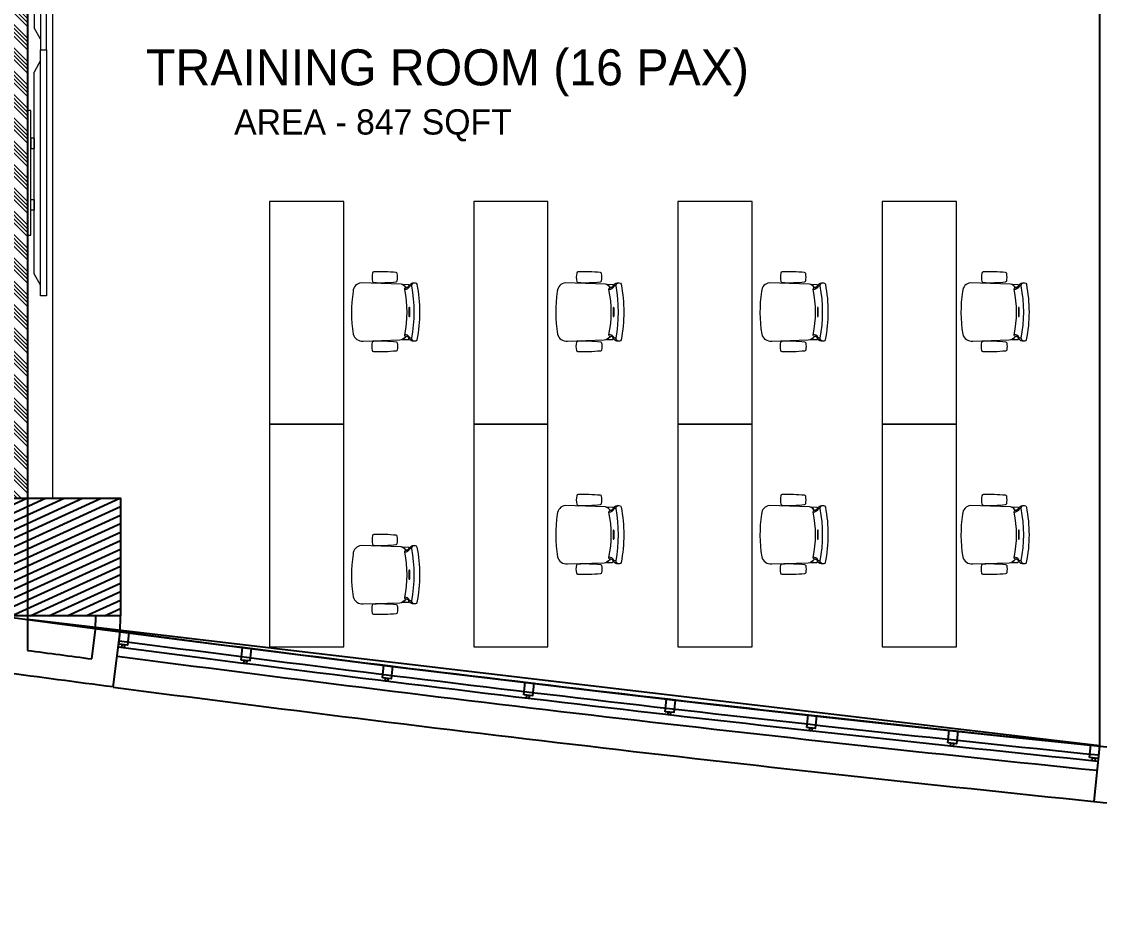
# Model space of a CAD drawing. Header units: millimetres. Extents: x -774950 to -670403, y -1165325 to -1109738.
# Drawn here: x -747053 to -738344, y -1163151 to -1155886 of the extents above; entities that cross this region are included whole.
import ezdxf

# ---------------------------------------------------------------- set-up
doc = ezdxf.new("R2010")
doc.units = ezdxf.units.MM
doc.header["$LTSCALE"] = 3000
doc.header["$MEASUREMENT"] = 0
doc.layers.get('0').update_dxf_attribs({"linetype": 'CONTINUOUS'})
for name, color, linetype, lineweight in [('150 mm WALL', 134, 'CONTINUOUS', 25), ('A-WALL', 26, 'CONTINUOUS', 25), ('AI-FURN', 7, 'CONTINUOUS', 20), ('AR_01_WALL', 134, 'CONTINUOUS', 20), ('I- FURN', 251, 'CONTINUOUS', 9), ('T-LAYOUT', 7, 'CONTINUOUS', 13), ('TAGING', 253, 'CONTINUOUS', 5), ('TOA- AV', 7, 'CONTINUOUS', 9)]:
    doc.layers.add(name, color=color, linetype=linetype, lineweight=lineweight)
for name, color, linetype in [('GFRAME', 7, 'CONTINUOUS'), ('HATCH', 8, 'CONTINUOUS'), ('I-FURN', 7, 'CONTINUOUS'), ('SLABLINE', 3, 'CONTINUOUS'), ('STR_COL', 3, 'CONTINUOUS'), ('str_col_hatch', 8, 'CONTINUOUS'), ('WALL', 16, 'CONTINUOUS'), ('WIN', 5, 'CONTINUOUS')]:
    doc.layers.add(name, color=color, linetype=linetype)
doc.styles.add('CENTURY GOTHIC', font='GOTHIC.TTF')

# ---------------------------------------------------------------- blocks, each defined once
blk = doc.blocks.new('A$C59D712C3')
at = {"color": 1}
for points in [[(77.8, 102.3), (69.8, 0), (0, 5.5), (8, 107.8)], [(54.8, 128.2), (52.9, 104.2), (33, 105.8), (34.8, 129.7)]]:
    blk.add_lwpolyline(points, close=True, dxfattribs=at)
blk = doc.blocks.new('A$C61A16EB0')
at = {"rotation": 1.399804186124865}
blk.add_blockref('A$C59D712C3', (0.1, -1.7), dxfattribs=at)
blk = doc.blocks.new('*U57')
at = {"layer": 'AR_01_WALL'}
h = blk.add_hatch(dxfattribs=at)
h.set_pattern_fill('ANSI34', color=8, scale=7, angle=90)
h.set_pattern_definition([(135, (951725.34, 6184.83), (-94.29269, -94.29269), []), (135, (951725.34, 6216.26), (-94.29269, -94.29269), []), (135, (951725.34, 6247.69), (-94.29269, -94.29269), []), (135, (951725.34, 6279.12), (-94.29269, -94.29269), [])])
h.paths.add_polyline_path([(284136.8, 139951.4), (293436.8, 139951.4), (293436.8, 139751.4), (284136.8, 139751.4)])
blk.add_lwpolyline([(284136.8, 139951.4), (293436.8, 139951.4), (293436.8, 139751.4), (284136.8, 139751.4), (284136.8, 139951.4)], dxfattribs=at)
blk = doc.blocks.new('vw layout final block')
at = {"layer": 'str_col_hatch'}
h = blk.add_hatch(dxfattribs=at)
h.set_pattern_fill('ANSI31', color=256, scale=500, angle=-20.41413, style=0)
h.set_pattern_definition([(24.585875, (61101.653, -943474.8), (-26.003539, 56.833669), [])])
h.paths.add_polyline_path([(-621286.2, -1067174), (-622236.2, -1067174), (-622236.2, -1068124), (-622236.2, -1068124), (-621286.2, -1068124)])
at = {"layer": 'A-WALL'}
blk.add_line((-613376.2, -1069175.7), (-613421.9, -1069623.4), dxfattribs=at)
blk.add_line((-613376.2, -1069175.7), (-613421.9, -1069623.4), dxfattribs=at)
for radius, start, end in [(273600, 256.481418, 278.37288), (274050, 264.18083, 264.431714), (274050, 264.18083, 264.431714)]:
    blk.add_arc((-585636.2, -796985.6), radius, start, end, dxfattribs=at)
at = {"layer": 'SLABLINE'}
for centre, radius, start, end in [((-584477.2, -787527), 283126.6, 262.529642, 264.141559), ((-585636.2, -796985.6), 274050, 262.512841, 264.18083)]:
    blk.add_arc(centre, radius, start, end, dxfattribs=at)
at = {"layer": 'STR_COL'}
blk.add_lwpolyline([(-622236.2, -1068124), (-622236.2, -1067174), (-621286.2, -1067174), (-621286.2, -1068124), (-622236.2, -1068124)], dxfattribs=at)
at = {"layer": 'WALL'}
for p, q in [((-622036.2, -1062774), (-622036.2, -1067174)), ((-622036.2, -1062774), (-622036.2, -1067174)), ((-622036.2, -1068124), (-622036.2, -1068402.7)), ((-621488, -1068238), (-621486.2, -1068121)), ((-621288.2, -1068252.5), (-621286.2, -1068124)), ((-621518.4, -1068471.7), (-621488, -1068238)), ((-621346.3, -1068699), (-621288.2, -1068252.5))]:
    blk.add_line(p, q, dxfattribs=at)
for radius, start, end in [(273597.5, 262.361537, 262.47094), (273797.5, 262.324921, 262.512796)]:
    blk.add_arc((-585669.2, -797233), radius, start, end, dxfattribs=at)
at = {"layer": 'WIN'}
for radius, start in [(273472.5, 262.512749), (273522.5, 262.512758), (273597.5, 262.512772)]:
    blk.add_arc((-585662.1, -797183.9), radius, start, 264.182028, dxfattribs=at)
at = {"layer": '150 mm WALL', "lineweight": 25, "xscale": -1, "rotation": 270}
blk.add_blockref('*U57', (-761987.6, -1351310.8), dxfattribs=at)
at = {"layer": 'A-WALL', "rotation": 176.9057095119229}
blk.add_blockref('A$C61A16EB0', (-613376, -1069171.1), dxfattribs=at)
at = {"layer": 'GFRAME', "linetype": 'Continuous', "rotation": 176.9057095119229}
for p in [(-621217.7, -1068254.7), (-620229.7, -1068382.8), (-619088.6, -1068525.8), (-617947, -1068664.2), (-616805.1, -1068800.3), (-615661, -1068927.2), (-614519.8, -1069051.5)]:
    blk.add_blockref('A$C61A16EB0', p, dxfattribs=at)
blk = doc.blocks.new('CHAIR - STEELCASE - LETSB')
at = {"layer": 'I- FURN', "color": 24, "lineweight": 9}
for points in [[(-369.7, 257.7, -0.089353), (-369.7, 316.7, -0.334929), (-360.7, 325, -0.034973), (-179.6, 330.4, -0.382328), (-169.8, 320.9, -0.10237), (-169.8, 253.5, -0.318036), (-179.6, 244.3, -0.036857), (-360.8, 249.5, -0.333729)], [(-369.7, -242.2, 0.089353), (-369.7, -301.1, 0.334929), (-360.7, -309.4, 0.034973), (-179.6, -314.8, 0.382328), (-169.8, -305.4, 0.10237), (-169.8, -237.9, 0.318036), (-179.6, -228.8, 0.036857), (-360.7, -233.9, 0.333729)]]:
    blk.add_lwpolyline(points, format="xyb", close=True, dxfattribs=at)
at = {"layer": 'I- FURN'}
blk.add_lwpolyline([(-513.5, 241.7, 0.34479), (-528.5, 230.1, 0.096497), (-528.2, -218.5, 0.361045), (-515.8, -228.9), (-494.1, -229.1, 0.246071), (-466.3, -205.4, -0.226994), (-446.1, -191.1), (-439.9, -191, 0.417254), (-429.7, -177.1, -0.104406), (-430, 188.5, 0.398452), (-439.2, 203.5, -0.367565), (-466.2, 218, 0.274839), (-496.7, 241.7)], format="xyb", close=True, dxfattribs=at)
at = {"layer": 'I- FURN', "color": 24, "lineweight": 9}
for points in [[(-507.6, -229.1, 0.46809), (-487.6, -205.2, -0.090711), (-487.6, 217.9, 0.462177), (-507.1, 241.7, -100.177069)], [(-487.6, 217.3), (-478, 217.2, -0.321496), (-468.6, 210.4, 0.282757), (-430, 188, -1.025051)], [(-487.6, -205.2), (-478, -205.1, 0.321496), (-468.6, -198.3, -0.282757), (-430, -175.9, 1.025051)]]:
    blk.add_lwpolyline(points, format="xyb", dxfattribs=at)
at = {"layer": 'I- FURN', "color": 8, "lineweight": 5}
blk.add_lwpolyline([(-463.6, 213.4, 0.188155), (-445.3, 203.4), (-439.2, 203.5, -0.15219), (-410.1, 228.9, 0.211085), (-413.9, 230.4), (-459.5, 228.7, 0.414214), (-464.3, 223.4)], format="xyb", close=True, dxfattribs=at)
at = {"layer": 'I- FURN'}
blk.add_lwpolyline([(-95, -228.5), (-390.3, -219.7, -0.232948), (-439.9, -191, 0.417374), (-429.7, -177.1, -0.10441), (-430, 188.5, 0.39834), (-439.2, 203.5, -0.21659), (-401.4, 231.2), (-77.6, 241.7, -0.366213), (-12.8, 173.3, -0.077985), (-14.2, -173.2, -0.376278), (-95, -228.5)], format="xyb", dxfattribs=at)
at = {"layer": 'I- FURN', "color": 8, "lineweight": 5}
for points in [[(-215.9, 237.2), (-213.8, 243.3)], [(-183.7, 244.2), (-185.7, 238.2)], [(-218.5, -224.8), (-217.4, -227.7)], [(-187.7, -228.5), (-188.6, -225.7)]]:
    blk.add_lwpolyline(points, dxfattribs=at)
for points in [[(-471.1, -25, -0.007805), (-471.1, 37.1, -0.087218), (-470, 42.7, -0.229267), (-469.3, 43.4), (-465.8, 43.4, -0.210582), (-464.1, 37.7, 0.008162), (-464.2, -24.4, -0.166545), (-465.4, -30.6, -0.375811), (-465.9, -30.7), (-469.2, -30.7, -0.246214), (-470.7, -28.4, 0.024513), (-471.1, -25, -1.199362)], [(-446.1, -191.1), (-439.9, -191, 0.15219), (-409.9, -215.2, -0.211085), (-413.6, -216.9), (-459.2, -216.9, -0.414214), (-464.3, -211.8), (-463.9, -201.8)]]:
    blk.add_lwpolyline(points, format="xyb", dxfattribs=at)
blk = doc.blocks.new('A$C60412B90')
at = {"layer": 'TOA- AV', "color": 6}
for p, q in [((-37.2, 55.5), (29.9, 91)), ((1280.2, 55.5), (1213.1, 91)), ((-100, 55.5), (1343, 55.5))]:
    blk.add_line(p, q, dxfattribs=at)
at = {"layer": 'TOA- AV', "color": 30, "true_color": 0xf8991e}
blk.add_line((256.5, 111), (986.5, 111), dxfattribs=at)
for points in [[(986.5, 111), (986.5, 131), (256.5, 131), (256.5, 111)], [(403.4, 91), (464.2, 91)], [(825.1, 91), (764.2, 91)]]:
    blk.add_lwpolyline(points, dxfattribs=at)
at = {"layer": 'TOA- AV', "color": 6}
for points in [[(29.9, 91), (1213.1, 91)], [(1343, 55.5), (1343, 20), (-100, 20), (-100, 55.5)]]:
    blk.add_lwpolyline(points, dxfattribs=at)
at = {"layer": 'TOA- AV', "color": 30, "true_color": 0xf8991e}
for points in [[(403.4, 111), (464.2, 111), (464.2, 91), (403.4, 91)], [(825.1, 111), (764.2, 111), (764.2, 91), (825.1, 91)]]:
    blk.add_lwpolyline(points, close=True, dxfattribs=at)

msp = doc.modelspace()

# ---------------------------------------------------------------- linework, layer by layer
at = {"layer": 'AI-FURN', "elevation": 0}
for points in [[(-745050.3, -1157340.1), (-745050.3, -1159140.1), (-744450.3, -1159140.1), (-744450.3, -1157340.1)], [(-743400.3, -1157340.1), (-743400.3, -1159140.1), (-742800.3, -1159140.1), (-742800.3, -1157340.1)], [(-741750.3, -1157340.1), (-741750.3, -1159140.1), (-741150.3, -1159140.1), (-741150.3, -1157340.1)], [(-740100.3, -1157340.1), (-740100.3, -1159140.1), (-739500.3, -1159140.1), (-739500.3, -1157340.1)], [(-745050.3, -1159140.1), (-745050.3, -1160940.1), (-744450.3, -1160940.1), (-744450.3, -1159140.1)], [(-743400.3, -1159140.1), (-743400.3, -1160940.1), (-742800.3, -1160940.1), (-742800.3, -1159140.1)], [(-741750.3, -1159140.1), (-741750.3, -1160940.1), (-741150.3, -1160940.1), (-741150.3, -1159140.1)], [(-740100.3, -1159140.1), (-740100.3, -1160940.1), (-739500.3, -1160940.1), (-739500.3, -1159140.1)]]:
    msp.add_lwpolyline(points, close=True, dxfattribs=at)
at = {"layer": 'HATCH', "linetype": 'Continuous', "elevation": 0}
for points in [[(-747003.2, -1152137.9), (-738344.2, -1152137.9), (-738344.2, -1161740.6), (-747003.2, -1160719.3)], [(-747003.1, -1152137.9), (-738344.2, -1152137.9), (-738344.2, -1161740.6), (-747003.1, -1160719.3)]]:
    msp.add_lwpolyline(points, close=True, dxfattribs=at)
at = {"layer": 'TAGING', "linetype": 'Continuous', "elevation": 0}
for points in [[(-747003.2, -1152137.9), (-738342.7, -1152137.9), (-738342.7, -1161741.4), (-747004.2, -1160719.1)], [(-747003.2, -1152137.9), (-746803.2, -1152137.9), (-746803.2, -1159739.7), (-747003.2, -1159739.7)]]:
    msp.add_lwpolyline(points, close=True, dxfattribs=at)

# ---------------------------------------------------------------- block references
at = {"layer": 'A-WALL', "linetype": 'Continuous'}
msp.add_blockref('vw layout final block', (-124968, -92565.7, 0), dxfattribs=at)
at = {"layer": 'I-FURN', "color": 1, "xscale": -1}
for p in [(-744387.5, -1158240.1, 0), (-742737.5, -1158240.1, 0), (-741087.5, -1158240.1, 0), (-739463.3, -1158240.1, 0), (-742737.5, -1160040.1, 0), (-741087.5, -1160040.1, 0), (-739463.3, -1160040.1, 0), (-744387.5, -1160363.3, 0)]:
    msp.add_blockref('CHAIR - STEELCASE - LETSB', p, dxfattribs=at)
at = {"layer": 'TOA- AV', "color": 0, "yscale": 1.377545679501259, "zscale": 1.377545679501259}
for p, xscale, rotation in [((-746824.9, -1154265.2, 0), -1.377545679501259, 90.00002868632517), ((-746824.9, -1157965.3, 0), 1.377545679501259, 89.99997131367482)]:
    msp.add_blockref('A$C60412B90', p, dxfattribs=dict(at, xscale=xscale, rotation=rotation))

# ---------------------------------------------------------------- texts
at = {"layer": 'T-LAYOUT', "attachment_point": 2, "style": 'CENTURY GOTHIC'}
for s, insert, char_height, width in [(' \\PTRAINING ROOM (16 PAX) ', (-743611.9, -1155625, 0), 291.387, 9622.54), ('{\\C0;AREA - 847 SQFT}', (-744214.2, -1156595.6, 0), 203.971, 3082.636)]:
    msp.add_mtext(s, dxfattribs=dict(at, insert=insert, char_height=char_height, width=width))

doc.saveas('drawing.dxf')
